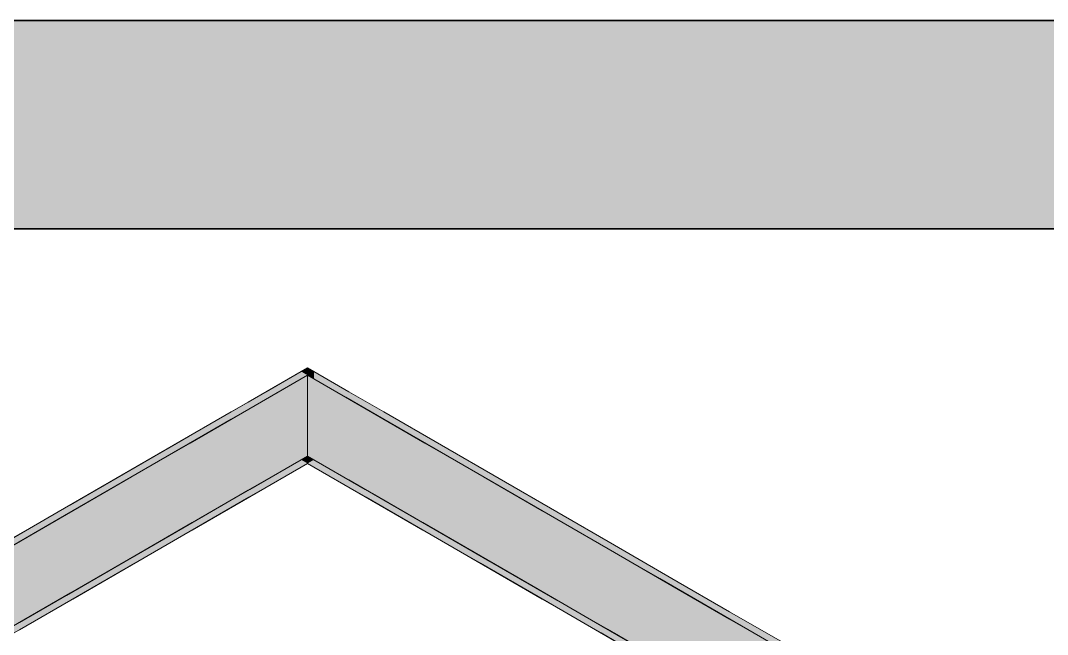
# Model space of a CAD drawing. Header units: metres. Extents: x 349021 to 349543, y 9281040 to 9281959.
# Drawn here: x 349207.151 to 349207.5948, y 9281045.1449 to 9281045.41 of the extents above; entities that cross this region are included whole.
import ezdxf

# ---------------------------------------------------------------- set-up
doc = ezdxf.new("R2010")
doc.units = ezdxf.units.M
doc.header["$LTSCALE"] = 0.25
for name, color, linetype, lineweight in [('ISO-3D', 7, 'CONTINUOUS', 13), ('ISO-3D-ARISTAS', 250, 'CONTINUOUS', 13), ('PANEL-FONDO', 5, 'CONTINUOUS', 13)]:
    doc.layers.add(name, color=color, linetype=linetype, lineweight=lineweight)
doc.layers.add('PANEL', color=5, linetype='CONTINUOUS', lineweight=35, true_color=0x1f4e79)

msp = doc.modelspace()

# ---------------------------------------------------------------- linework, layer by layer
at = {"layer": 'ISO-3D', "true_color": 0x22252b}
for points in [[(349207.275, 9281045.25682), (349207.2494, 9281045.24204), (349207.275, 9281045.26), (349207.2494, 9281045.24522)], [(349207.275, 9281045.23936), (349207.2494, 9281045.22458), (349207.275, 9281045.25682), (349207.2494, 9281045.24204)], [(349207.275, 9281045.23777), (349207.24963, 9281045.22313), (349207.275, 9281045.25682), (349207.24963, 9281045.24218)], [(349207.2494, 9281045.24204), (349207.22379, 9281045.22726), (349207.2494, 9281045.24522), (349207.22379, 9281045.23043)], [(349207.2494, 9281045.22458), (349207.22379, 9281045.2098), (349207.2494, 9281045.24204), (349207.22379, 9281045.22726)], [(349207.24963, 9281045.22313), (349207.22427, 9281045.20849), (349207.24963, 9281045.24218), (349207.22427, 9281045.22754)], [(349207.275, 9281045.2219), (349207.2494, 9281045.20712), (349207.275, 9281045.23936), (349207.2494, 9281045.22458)], [(349207.275, 9281045.21872), (349207.24963, 9281045.20408), (349207.275, 9281045.23777), (349207.24963, 9281045.22313)], [(349207.22379, 9281045.22726), (349207.19819, 9281045.21248), (349207.22379, 9281045.23043), (349207.19819, 9281045.21565)], [(349207.22379, 9281045.2098), (349207.19819, 9281045.19501), (349207.22379, 9281045.22726), (349207.19819, 9281045.21248)], [(349207.22427, 9281045.20849), (349207.1989, 9281045.19384), (349207.22427, 9281045.22754), (349207.1989, 9281045.21289)], [(349207.2494, 9281045.20712), (349207.22379, 9281045.19233), (349207.2494, 9281045.22458), (349207.22379, 9281045.2098)], [(349207.24963, 9281045.20408), (349207.22427, 9281045.18944), (349207.24963, 9281045.22313), (349207.22427, 9281045.20849)], [(349207.275, 9281045.21872), (349207.2501, 9281045.20435), (349207.275, 9281045.2219), (349207.2501, 9281045.20752)], [(349207.19819, 9281045.21248), (349207.17258, 9281045.19769), (349207.19819, 9281045.21565), (349207.17258, 9281045.20087)], [(349207.19819, 9281045.19501), (349207.17258, 9281045.18023), (349207.19819, 9281045.21248), (349207.17258, 9281045.19769)], [(349207.1989, 9281045.19384), (349207.17354, 9281045.1792), (349207.1989, 9281045.21289), (349207.17354, 9281045.19825)], [(349207.22379, 9281045.19233), (349207.19819, 9281045.17755), (349207.22379, 9281045.2098), (349207.19819, 9281045.19501)], [(349207.22427, 9281045.18944), (349207.1989, 9281045.17479), (349207.22427, 9281045.20849), (349207.1989, 9281045.19384)], [(349207.2501, 9281045.20435), (349207.2252, 9281045.18997), (349207.2501, 9281045.20752), (349207.2252, 9281045.19315)], [(349207.17258, 9281045.19769), (349207.14698, 9281045.18291), (349207.17258, 9281045.20087), (349207.14698, 9281045.18609)], [(349207.17258, 9281045.18023), (349207.14698, 9281045.16545), (349207.17258, 9281045.19769), (349207.14698, 9281045.18291)], [(349207.17354, 9281045.1792), (349207.14817, 9281045.16455), (349207.17354, 9281045.19825), (349207.14817, 9281045.1836)], [(349207.19819, 9281045.17755), (349207.17258, 9281045.16277), (349207.19819, 9281045.19501), (349207.17258, 9281045.18023)], [(349207.1989, 9281045.17479), (349207.17354, 9281045.16015), (349207.1989, 9281045.19384), (349207.17354, 9281045.1792)], [(349207.2252, 9281045.18997), (349207.2003, 9281045.1756), (349207.2252, 9281045.19315), (349207.2003, 9281045.17877)], [(349207.17258, 9281045.16277), (349207.14698, 9281045.14799), (349207.17258, 9281045.18023), (349207.14698, 9281045.16545)], [(349207.17354, 9281045.16015), (349207.14817, 9281045.1455), (349207.17354, 9281045.1792), (349207.14817, 9281045.16455)], [(349207.2003, 9281045.1756), (349207.1754, 9281045.16122), (349207.2003, 9281045.17877), (349207.1754, 9281045.1644)], [(349207.1754, 9281045.16122), (349207.1505, 9281045.14684), (349207.1754, 9281045.1644), (349207.1505, 9281045.15002)]]:
    msp.add_solid(points, dxfattribs=at)
at = {"layer": 'ISO-3D', "true_color": 0x2b2e35}
for points in [[(349207.275, 9281045.25682), (349207.25988, 9281045.24809), (349207.27225, 9281045.25841), (349207.25713, 9281045.24968)], [(349207.27775, 9281045.25841), (349207.275, 9281045.25682), (349207.275, 9281045.26), (349207.27225, 9281045.25841)], [(349207.29287, 9281045.24968), (349207.29012, 9281045.24809), (349207.27775, 9281045.25841), (349207.275, 9281045.25682)], [(349207.2915, 9281045.2473), (349207.275, 9281045.23777), (349207.275, 9281045.25682), (349207.2585, 9281045.2473)], [(349207.29012, 9281045.24809), (349207.275, 9281045.23936), (349207.275, 9281045.25682), (349207.25988, 9281045.24809)], [(349207.25988, 9281045.24809), (349207.24475, 9281045.23936), (349207.25713, 9281045.24968), (349207.242, 9281045.24095)], [(349207.275, 9281045.23936), (349207.25988, 9281045.23063), (349207.25988, 9281045.24809), (349207.24475, 9281045.23936)], [(349207.30525, 9281045.23936), (349207.29012, 9281045.23063), (349207.29012, 9281045.24809), (349207.275, 9281045.23936)], [(349207.308, 9281045.24095), (349207.30525, 9281045.23936), (349207.29287, 9281045.24968), (349207.29012, 9281045.24809)], [(349207.275, 9281045.23777), (349207.2585, 9281045.22825), (349207.2585, 9281045.2473), (349207.242, 9281045.23777)], [(349207.308, 9281045.23777), (349207.2915, 9281045.22825), (349207.2915, 9281045.2473), (349207.275, 9281045.23777)], [(349207.24475, 9281045.23936), (349207.21985, 9281045.22499), (349207.242, 9281045.24095), (349207.2171, 9281045.22657)], [(349207.25988, 9281045.23063), (349207.23498, 9281045.21626), (349207.24475, 9281045.23936), (349207.21985, 9281045.22499)], [(349207.29012, 9281045.23063), (349207.275, 9281045.2219), (349207.275, 9281045.23936), (349207.25988, 9281045.23063)], [(349207.33015, 9281045.22499), (349207.31502, 9281045.21626), (349207.30525, 9281045.23936), (349207.29012, 9281045.23063)], [(349207.3329, 9281045.22657), (349207.33015, 9281045.22499), (349207.308, 9281045.24095), (349207.30525, 9281045.23936)], [(349207.2585, 9281045.22825), (349207.2336, 9281045.21387), (349207.242, 9281045.23777), (349207.2171, 9281045.2234)], [(349207.2915, 9281045.22825), (349207.275, 9281045.21872), (349207.275, 9281045.23777), (349207.2585, 9281045.22825)], [(349207.3329, 9281045.2234), (349207.3164, 9281045.21387), (349207.308, 9281045.23777), (349207.2915, 9281045.22825)], [(349207.275, 9281045.2219), (349207.2501, 9281045.20752), (349207.25988, 9281045.23063), (349207.23498, 9281045.21626)], [(349207.31502, 9281045.21626), (349207.2999, 9281045.20752), (349207.29012, 9281045.23063), (349207.275, 9281045.2219)], [(349207.21985, 9281045.22499), (349207.19495, 9281045.21061), (349207.2171, 9281045.22657), (349207.1922, 9281045.2122)], [(349207.275, 9281045.21872), (349207.2501, 9281045.20435), (349207.2585, 9281045.22825), (349207.2336, 9281045.21387)], [(349207.3164, 9281045.21387), (349207.2999, 9281045.20435), (349207.2915, 9281045.22825), (349207.275, 9281045.21872)], [(349207.3578, 9281045.2122), (349207.35505, 9281045.21061), (349207.3329, 9281045.22657), (349207.33015, 9281045.22499)], [(349207.2336, 9281045.21387), (349207.2087, 9281045.1995), (349207.2171, 9281045.2234), (349207.1922, 9281045.20902)], [(349207.23498, 9281045.21626), (349207.21008, 9281045.20188), (349207.21985, 9281045.22499), (349207.19495, 9281045.21061)], [(349207.27775, 9281045.22031), (349207.275, 9281045.21872), (349207.275, 9281045.2219), (349207.27225, 9281045.22031)], [(349207.35505, 9281045.21061), (349207.33992, 9281045.20188), (349207.33015, 9281045.22499), (349207.31502, 9281045.21626)], [(349207.3578, 9281045.20902), (349207.3413, 9281045.1995), (349207.3329, 9281045.2234), (349207.3164, 9281045.21387)], [(349207.275, 9281045.21872), (349207.24963, 9281045.20408), (349207.27225, 9281045.22031), (349207.24689, 9281045.20567)], [(349207.30311, 9281045.20567), (349207.30037, 9281045.20408), (349207.27775, 9281045.22031), (349207.275, 9281045.21872)], [(349207.2501, 9281045.20435), (349207.2252, 9281045.18997), (349207.2336, 9281045.21387), (349207.2087, 9281045.1995)], [(349207.2501, 9281045.20752), (349207.2252, 9281045.19315), (349207.23498, 9281045.21626), (349207.21008, 9281045.20188)], [(349207.33992, 9281045.20188), (349207.3248, 9281045.19315), (349207.31502, 9281045.21626), (349207.2999, 9281045.20752)], [(349207.3413, 9281045.1995), (349207.3248, 9281045.18997), (349207.3164, 9281045.21387), (349207.2999, 9281045.20435)], [(349207.19495, 9281045.21061), (349207.17005, 9281045.19623), (349207.1922, 9281045.2122), (349207.1673, 9281045.19782)], [(349207.2087, 9281045.1995), (349207.1838, 9281045.18512), (349207.1922, 9281045.20902), (349207.1673, 9281045.19465)], [(349207.21008, 9281045.20188), (349207.18518, 9281045.1875), (349207.19495, 9281045.21061), (349207.17005, 9281045.19623)], [(349207.37995, 9281045.19623), (349207.36482, 9281045.1875), (349207.35505, 9281045.21061), (349207.33992, 9281045.20188)], [(349207.3827, 9281045.19465), (349207.3662, 9281045.18512), (349207.3578, 9281045.20902), (349207.3413, 9281045.1995)], [(349207.3827, 9281045.19782), (349207.37995, 9281045.19623), (349207.3578, 9281045.2122), (349207.35505, 9281045.21061)], [(349207.24963, 9281045.20408), (349207.22427, 9281045.18944), (349207.24689, 9281045.20567), (349207.22152, 9281045.19102)], [(349207.32848, 9281045.19102), (349207.32573, 9281045.18944), (349207.30311, 9281045.20567), (349207.30037, 9281045.20408)], [(349207.2252, 9281045.18997), (349207.2003, 9281045.1756), (349207.2087, 9281045.1995), (349207.1838, 9281045.18512)], [(349207.2252, 9281045.19315), (349207.2003, 9281045.17877), (349207.21008, 9281045.20188), (349207.18518, 9281045.1875)], [(349207.36482, 9281045.1875), (349207.3497, 9281045.17877), (349207.33992, 9281045.20188), (349207.3248, 9281045.19315)], [(349207.3662, 9281045.18512), (349207.3497, 9281045.1756), (349207.3413, 9281045.1995), (349207.3248, 9281045.18997)], [(349207.17005, 9281045.19623), (349207.14515, 9281045.18186), (349207.1673, 9281045.19782), (349207.1424, 9281045.18345)], [(349207.18518, 9281045.1875), (349207.16028, 9281045.17313), (349207.17005, 9281045.19623), (349207.14515, 9281045.18186)], [(349207.40485, 9281045.18186), (349207.38972, 9281045.17313), (349207.37995, 9281045.19623), (349207.36482, 9281045.1875)], [(349207.4076, 9281045.18345), (349207.40485, 9281045.18186), (349207.3827, 9281045.19782), (349207.37995, 9281045.19623)], [(349207.1838, 9281045.18512), (349207.1589, 9281045.17075), (349207.1673, 9281045.19465), (349207.1424, 9281045.18027)], [(349207.22427, 9281045.18944), (349207.1989, 9281045.17479), (349207.22152, 9281045.19102), (349207.19615, 9281045.17638)], [(349207.35385, 9281045.17638), (349207.3511, 9281045.17479), (349207.32848, 9281045.19102), (349207.32573, 9281045.18944)], [(349207.4076, 9281045.18027), (349207.3911, 9281045.17075), (349207.3827, 9281045.19465), (349207.3662, 9281045.18512)], [(349207.2003, 9281045.17877), (349207.1754, 9281045.1644), (349207.18518, 9281045.1875), (349207.16028, 9281045.17313)], [(349207.38972, 9281045.17313), (349207.3746, 9281045.1644), (349207.36482, 9281045.1875), (349207.3497, 9281045.17877)], [(349207.16028, 9281045.17313), (349207.13538, 9281045.15875), (349207.14515, 9281045.18186), (349207.12025, 9281045.16748)], [(349207.2003, 9281045.1756), (349207.1754, 9281045.16122), (349207.1838, 9281045.18512), (349207.1589, 9281045.17075)], [(349207.3911, 9281045.17075), (349207.3746, 9281045.16122), (349207.3662, 9281045.18512), (349207.3497, 9281045.1756)], [(349207.42975, 9281045.16748), (349207.41462, 9281045.15875), (349207.40485, 9281045.18186), (349207.38972, 9281045.17313)], [(349207.4325, 9281045.16907), (349207.42975, 9281045.16748), (349207.4076, 9281045.18345), (349207.40485, 9281045.18186)], [(349207.1589, 9281045.17075), (349207.134, 9281045.15637), (349207.1424, 9281045.18027), (349207.1175, 9281045.16589)], [(349207.4325, 9281045.16589), (349207.416, 9281045.15637), (349207.4076, 9281045.18027), (349207.3911, 9281045.17075)], [(349207.1754, 9281045.1644), (349207.1505, 9281045.15002), (349207.16028, 9281045.17313), (349207.13538, 9281045.15875)], [(349207.1989, 9281045.17479), (349207.17354, 9281045.16015), (349207.19615, 9281045.17638), (349207.17079, 9281045.16173)], [(349207.37921, 9281045.16173), (349207.37646, 9281045.16015), (349207.35385, 9281045.17638), (349207.3511, 9281045.17479)], [(349207.41462, 9281045.15875), (349207.3995, 9281045.15002), (349207.38972, 9281045.17313), (349207.3746, 9281045.1644)], [(349207.1754, 9281045.16122), (349207.1505, 9281045.14684), (349207.1589, 9281045.17075), (349207.134, 9281045.15637)], [(349207.416, 9281045.15637), (349207.3995, 9281045.14684), (349207.3911, 9281045.17075), (349207.3746, 9281045.16122)], [(349207.4574, 9281045.15469), (349207.45465, 9281045.15311), (349207.4325, 9281045.16907), (349207.42975, 9281045.16748)], [(349207.45465, 9281045.15311), (349207.43952, 9281045.14437), (349207.42975, 9281045.16748), (349207.41462, 9281045.15875)], [(349207.4574, 9281045.15152), (349207.4409, 9281045.14199), (349207.4325, 9281045.16589), (349207.416, 9281045.15637)], [(349207.17354, 9281045.16015), (349207.14817, 9281045.1455), (349207.17079, 9281045.16173), (349207.14542, 9281045.14709)], [(349207.40458, 9281045.14709), (349207.40183, 9281045.1455), (349207.37921, 9281045.16173), (349207.37646, 9281045.16015)], [(349207.43952, 9281045.14437), (349207.4244, 9281045.13564), (349207.41462, 9281045.15875), (349207.3995, 9281045.15002)], [(349207.4409, 9281045.14199), (349207.4244, 9281045.13247), (349207.416, 9281045.15637), (349207.3995, 9281045.14684)], [(349207.47955, 9281045.13873), (349207.46443, 9281045.13), (349207.45465, 9281045.15311), (349207.43952, 9281045.14437)], [(349207.4823, 9281045.13714), (349207.4658, 9281045.12762), (349207.4574, 9281045.15152), (349207.4409, 9281045.14199)], [(349207.4823, 9281045.14032), (349207.47955, 9281045.13873), (349207.4574, 9281045.15469), (349207.45465, 9281045.15311)], [(349207.42994, 9281045.13245), (349207.42719, 9281045.13086), (349207.40458, 9281045.14709), (349207.40183, 9281045.1455)]]:
    msp.add_solid(points, dxfattribs=at)
at = {"layer": 'ISO-3D', "true_color": 0x262a30}
for points in [[(349207.27775, 9281045.25524), (349207.275, 9281045.25682), (349207.27775, 9281045.25841), (349207.275, 9281045.26)], [(349207.29287, 9281045.24651), (349207.27775, 9281045.25524), (349207.29287, 9281045.24968), (349207.27775, 9281045.25841)], [(349207.27775, 9281045.23777), (349207.275, 9281045.23936), (349207.27775, 9281045.25524), (349207.275, 9281045.25682)], [(349207.30037, 9281045.22313), (349207.275, 9281045.23777), (349207.30037, 9281045.24218), (349207.275, 9281045.25682)], [(349207.29287, 9281045.22904), (349207.27775, 9281045.23777), (349207.29287, 9281045.24651), (349207.27775, 9281045.25524)], [(349207.308, 9281045.23777), (349207.29287, 9281045.24651), (349207.308, 9281045.24095), (349207.29287, 9281045.24968)], [(349207.308, 9281045.22031), (349207.29287, 9281045.22904), (349207.308, 9281045.23777), (349207.29287, 9281045.24651)], [(349207.27775, 9281045.22031), (349207.275, 9281045.2219), (349207.27775, 9281045.23777), (349207.275, 9281045.23936)], [(349207.32573, 9281045.20849), (349207.30037, 9281045.22313), (349207.32573, 9281045.22754), (349207.30037, 9281045.24218)], [(349207.3329, 9281045.2234), (349207.308, 9281045.23777), (349207.3329, 9281045.22657), (349207.308, 9281045.24095)], [(349207.30037, 9281045.20408), (349207.275, 9281045.21872), (349207.30037, 9281045.22313), (349207.275, 9281045.23777)], [(349207.29287, 9281045.21158), (349207.27775, 9281045.22031), (349207.29287, 9281045.22904), (349207.27775, 9281045.23777)], [(349207.3329, 9281045.20594), (349207.308, 9281045.22031), (349207.3329, 9281045.2234), (349207.308, 9281045.23777)], [(349207.308, 9281045.20285), (349207.29287, 9281045.21158), (349207.308, 9281045.22031), (349207.29287, 9281045.22904)], [(349207.3511, 9281045.19384), (349207.32573, 9281045.20849), (349207.3511, 9281045.21289), (349207.32573, 9281045.22754)], [(349207.3578, 9281045.20902), (349207.3329, 9281045.2234), (349207.3578, 9281045.2122), (349207.3329, 9281045.22657)], [(349207.2999, 9281045.20435), (349207.275, 9281045.21872), (349207.2999, 9281045.20752), (349207.275, 9281045.2219)], [(349207.32573, 9281045.18944), (349207.30037, 9281045.20408), (349207.32573, 9281045.20849), (349207.30037, 9281045.22313)], [(349207.3578, 9281045.19156), (349207.3329, 9281045.20594), (349207.3578, 9281045.20902), (349207.3329, 9281045.2234)], [(349207.3329, 9281045.18847), (349207.308, 9281045.20285), (349207.3329, 9281045.20594), (349207.308, 9281045.22031)], [(349207.37646, 9281045.1792), (349207.3511, 9281045.19384), (349207.37646, 9281045.19825), (349207.3511, 9281045.21289)], [(349207.3511, 9281045.17479), (349207.32573, 9281045.18944), (349207.3511, 9281045.19384), (349207.32573, 9281045.20849)], [(349207.3827, 9281045.19465), (349207.3578, 9281045.20902), (349207.3827, 9281045.19782), (349207.3578, 9281045.2122)], [(349207.3827, 9281045.17718), (349207.3578, 9281045.19156), (349207.3827, 9281045.19465), (349207.3578, 9281045.20902)], [(349207.3248, 9281045.18997), (349207.2999, 9281045.20435), (349207.3248, 9281045.19315), (349207.2999, 9281045.20752)], [(349207.3578, 9281045.1741), (349207.3329, 9281045.18847), (349207.3578, 9281045.19156), (349207.3329, 9281045.20594)], [(349207.40183, 9281045.16455), (349207.37646, 9281045.1792), (349207.40183, 9281045.1836), (349207.37646, 9281045.19825)], [(349207.4076, 9281045.18027), (349207.3827, 9281045.19465), (349207.4076, 9281045.18345), (349207.3827, 9281045.19782)], [(349207.3497, 9281045.1756), (349207.3248, 9281045.18997), (349207.3497, 9281045.17877), (349207.3248, 9281045.19315)], [(349207.37646, 9281045.16015), (349207.3511, 9281045.17479), (349207.37646, 9281045.1792), (349207.3511, 9281045.19384)], [(349207.3827, 9281045.15972), (349207.3578, 9281045.1741), (349207.3827, 9281045.17718), (349207.3578, 9281045.19156)], [(349207.4076, 9281045.16281), (349207.3827, 9281045.17718), (349207.4076, 9281045.18027), (349207.3827, 9281045.19465)], [(349207.42719, 9281045.14991), (349207.40183, 9281045.16455), (349207.42719, 9281045.16896), (349207.40183, 9281045.1836)], [(349207.4325, 9281045.16589), (349207.4076, 9281045.18027), (349207.4325, 9281045.16907), (349207.4076, 9281045.18345)], [(349207.3746, 9281045.16122), (349207.3497, 9281045.1756), (349207.3746, 9281045.1644), (349207.3497, 9281045.17877)], [(349207.40183, 9281045.1455), (349207.37646, 9281045.16015), (349207.40183, 9281045.16455), (349207.37646, 9281045.1792)], [(349207.4076, 9281045.14535), (349207.3827, 9281045.15972), (349207.4076, 9281045.16281), (349207.3827, 9281045.17718)], [(349207.4325, 9281045.14843), (349207.4076, 9281045.16281), (349207.4325, 9281045.16589), (349207.4076, 9281045.18027)], [(349207.45256, 9281045.13526), (349207.42719, 9281045.14991), (349207.45256, 9281045.15431), (349207.42719, 9281045.16896)], [(349207.4574, 9281045.15152), (349207.4325, 9281045.16589), (349207.4574, 9281045.15469), (349207.4325, 9281045.16907)], [(349207.3995, 9281045.14684), (349207.3746, 9281045.16122), (349207.3995, 9281045.15002), (349207.3746, 9281045.1644)], [(349207.42719, 9281045.13086), (349207.40183, 9281045.1455), (349207.42719, 9281045.14991), (349207.40183, 9281045.16455)], [(349207.4574, 9281045.13406), (349207.4325, 9281045.14843), (349207.4574, 9281045.15152), (349207.4325, 9281045.16589)], [(349207.4325, 9281045.13097), (349207.4076, 9281045.14535), (349207.4325, 9281045.14843), (349207.4076, 9281045.16281)], [(349207.47792, 9281045.12062), (349207.45256, 9281045.13526), (349207.47792, 9281045.13967), (349207.45256, 9281045.15431)], [(349207.4823, 9281045.13714), (349207.4574, 9281045.15152), (349207.4823, 9281045.14032), (349207.4574, 9281045.15469)], [(349207.4823, 9281045.11968), (349207.4574, 9281045.13406), (349207.4823, 9281045.13714), (349207.4574, 9281045.15152)], [(349207.4244, 9281045.13247), (349207.3995, 9281045.14684), (349207.4244, 9281045.13564), (349207.3995, 9281045.15002)], [(349207.45256, 9281045.11621), (349207.42719, 9281045.13086), (349207.45256, 9281045.13526), (349207.42719, 9281045.14991)], [(349207.4574, 9281045.11659), (349207.4325, 9281045.13097), (349207.4574, 9281045.13406), (349207.4325, 9281045.14843)]]:
    msp.add_solid(points, dxfattribs=at)
at = {"layer": 'ISO-3D-ARISTAS', "color": 250}
for p, q in [((349207.2494, 9281045.24522), (349207.275, 9281045.26)), ((349207.25713, 9281045.24968), (349207.27225, 9281045.25841)), ((349207.27225, 9281045.25841), (349207.275, 9281045.26)), ((349207.275, 9281045.25682), (349207.275, 9281045.26)), ((349207.275, 9281045.26), (349207.27775, 9281045.25841)), ((349207.275, 9281045.26), (349207.27775, 9281045.25841)), ((349207.275, 9281045.26), (349207.275, 9281045.25682)), ((349207.27775, 9281045.25841), (349207.29287, 9281045.24968)), ((349207.27775, 9281045.25841), (349207.29287, 9281045.24968)), ((349207.24963, 9281045.24218), (349207.275, 9281045.25682)), ((349207.2585, 9281045.2473), (349207.275, 9281045.25682)), ((349207.275, 9281045.23936), (349207.275, 9281045.25682)), ((349207.275, 9281045.25682), (349207.275, 9281045.23936)), ((349207.275, 9281045.23777), (349207.275, 9281045.25682)), ((349207.275, 9281045.25682), (349207.30037, 9281045.24218)), ((349207.275, 9281045.25682), (349207.275, 9281045.23777)), ((349207.275, 9281045.25682), (349207.2915, 9281045.2473)), ((349207.242, 9281045.24095), (349207.25713, 9281045.24968)), ((349207.29287, 9281045.24968), (349207.308, 9281045.24095)), ((349207.29287, 9281045.24968), (349207.308, 9281045.24095)), ((349207.22379, 9281045.23043), (349207.2494, 9281045.24522)), ((349207.242, 9281045.23777), (349207.2585, 9281045.2473)), ((349207.2915, 9281045.2473), (349207.308, 9281045.23777)), ((349207.2171, 9281045.22657), (349207.242, 9281045.24095)), ((349207.22427, 9281045.22754), (349207.24963, 9281045.24218)), ((349207.275, 9281045.2219), (349207.275, 9281045.23936)), ((349207.275, 9281045.23936), (349207.275, 9281045.2219)), ((349207.30037, 9281045.24218), (349207.32573, 9281045.22754)), ((349207.308, 9281045.24095), (349207.3329, 9281045.22657)), ((349207.308, 9281045.24095), (349207.3329, 9281045.22657)), ((349207.2171, 9281045.2234), (349207.242, 9281045.23777)), ((349207.275, 9281045.21872), (349207.275, 9281045.23777)), ((349207.275, 9281045.23777), (349207.275, 9281045.21872)), ((349207.308, 9281045.23777), (349207.3329, 9281045.2234)), ((349207.19819, 9281045.21565), (349207.22379, 9281045.23043)), ((349207.1922, 9281045.2122), (349207.2171, 9281045.22657)), ((349207.1989, 9281045.21289), (349207.22427, 9281045.22754)), ((349207.32573, 9281045.22754), (349207.3511, 9281045.21289)), ((349207.3329, 9281045.22657), (349207.3578, 9281045.2122)), ((349207.3329, 9281045.22657), (349207.3578, 9281045.2122)), ((349207.1922, 9281045.20902), (349207.2171, 9281045.2234)), ((349207.275, 9281045.2219), (349207.2494, 9281045.20712)), ((349207.275, 9281045.2219), (349207.2501, 9281045.20752)), ((349207.2501, 9281045.20752), (349207.275, 9281045.2219)), ((349207.27225, 9281045.22031), (349207.275, 9281045.2219)), ((349207.275, 9281045.2219), (349207.27775, 9281045.22031)), ((349207.27775, 9281045.22031), (349207.275, 9281045.2219)), ((349207.2999, 9281045.20752), (349207.275, 9281045.2219)), ((349207.275, 9281045.2219), (349207.275, 9281045.21872)), ((349207.275, 9281045.21872), (349207.275, 9281045.2219)), ((349207.275, 9281045.2219), (349207.2999, 9281045.20752)), ((349207.3329, 9281045.2234), (349207.3578, 9281045.20902)), ((349207.24689, 9281045.20567), (349207.27225, 9281045.22031)), ((349207.275, 9281045.21872), (349207.24963, 9281045.20408)), ((349207.275, 9281045.21872), (349207.24963, 9281045.20408)), ((349207.275, 9281045.21872), (349207.2501, 9281045.20435)), ((349207.275, 9281045.21872), (349207.2501, 9281045.20435)), ((349207.30037, 9281045.20408), (349207.275, 9281045.21872)), ((349207.30037, 9281045.20408), (349207.275, 9281045.21872)), ((349207.2999, 9281045.20435), (349207.275, 9281045.21872)), ((349207.2999, 9281045.20435), (349207.275, 9281045.21872)), ((349207.27775, 9281045.22031), (349207.30311, 9281045.20567)), ((349207.29287, 9281045.21158), (349207.27775, 9281045.22031)), ((349207.17258, 9281045.20087), (349207.19819, 9281045.21565)), ((349207.17354, 9281045.19825), (349207.1989, 9281045.21289)), ((349207.3511, 9281045.21289), (349207.37646, 9281045.19825)), ((349207.1673, 9281045.19782), (349207.1922, 9281045.2122)), ((349207.1673, 9281045.19465), (349207.1922, 9281045.20902)), ((349207.308, 9281045.20285), (349207.29287, 9281045.21158)), ((349207.3578, 9281045.2122), (349207.3827, 9281045.19782)), ((349207.3578, 9281045.2122), (349207.3827, 9281045.19782)), ((349207.3578, 9281045.20902), (349207.3827, 9281045.19465)), ((349207.22152, 9281045.19102), (349207.24689, 9281045.20567)), ((349207.2494, 9281045.20712), (349207.22379, 9281045.19233)), ((349207.24963, 9281045.20408), (349207.22427, 9281045.18944)), ((349207.24963, 9281045.20408), (349207.22427, 9281045.18944)), ((349207.2501, 9281045.20752), (349207.2252, 9281045.19315)), ((349207.2252, 9281045.19315), (349207.2501, 9281045.20752)), ((349207.2501, 9281045.20435), (349207.2252, 9281045.18997)), ((349207.2501, 9281045.20435), (349207.2252, 9281045.18997)), ((349207.3248, 9281045.19315), (349207.2999, 9281045.20752)), ((349207.2999, 9281045.20752), (349207.3248, 9281045.19315)), ((349207.3248, 9281045.18997), (349207.2999, 9281045.20435)), ((349207.3248, 9281045.18997), (349207.2999, 9281045.20435)), ((349207.32573, 9281045.18944), (349207.30037, 9281045.20408)), ((349207.32573, 9281045.18944), (349207.30037, 9281045.20408)), ((349207.30311, 9281045.20567), (349207.32848, 9281045.19102)), ((349207.14698, 9281045.18609), (349207.17258, 9281045.20087)), ((349207.3329, 9281045.18847), (349207.308, 9281045.20285)), ((349207.1424, 9281045.18345), (349207.1673, 9281045.19782)), ((349207.14817, 9281045.1836), (349207.17354, 9281045.19825)), ((349207.37646, 9281045.19825), (349207.40183, 9281045.1836)), ((349207.3827, 9281045.19782), (349207.4076, 9281045.18345)), ((349207.3827, 9281045.19782), (349207.4076, 9281045.18345)), ((349207.1424, 9281045.18027), (349207.1673, 9281045.19465)), ((349207.19615, 9281045.17638), (349207.22152, 9281045.19102)), ((349207.22379, 9281045.19233), (349207.19819, 9281045.17755)), ((349207.2252, 9281045.19315), (349207.2003, 9281045.17877)), ((349207.2003, 9281045.17877), (349207.2252, 9281045.19315)), ((349207.3497, 9281045.17877), (349207.3248, 9281045.19315)), ((349207.3248, 9281045.19315), (349207.3497, 9281045.17877)), ((349207.32848, 9281045.19102), (349207.35385, 9281045.17638)), ((349207.3827, 9281045.19465), (349207.4076, 9281045.18027)), ((349207.22427, 9281045.18944), (349207.1989, 9281045.17479)), ((349207.22427, 9281045.18944), (349207.1989, 9281045.17479)), ((349207.2252, 9281045.18997), (349207.2003, 9281045.1756)), ((349207.2252, 9281045.18997), (349207.2003, 9281045.1756)), ((349207.3497, 9281045.1756), (349207.3248, 9281045.18997)), ((349207.3497, 9281045.1756), (349207.3248, 9281045.18997)), ((349207.3511, 9281045.17479), (349207.32573, 9281045.18944)), ((349207.3511, 9281045.17479), (349207.32573, 9281045.18944)), ((349207.3578, 9281045.1741), (349207.3329, 9281045.18847)), ((349207.40183, 9281045.1836), (349207.42719, 9281045.16896)), ((349207.4076, 9281045.18345), (349207.4325, 9281045.16907)), ((349207.4076, 9281045.18345), (349207.4325, 9281045.16907)), ((349207.19819, 9281045.17755), (349207.17258, 9281045.16277)), ((349207.2003, 9281045.17877), (349207.1754, 9281045.1644)), ((349207.1754, 9281045.1644), (349207.2003, 9281045.17877)), ((349207.3746, 9281045.1644), (349207.3497, 9281045.17877)), ((349207.3497, 9281045.17877), (349207.3746, 9281045.1644)), ((349207.4076, 9281045.18027), (349207.4325, 9281045.16589)), ((349207.17079, 9281045.16173), (349207.19615, 9281045.17638)), ((349207.1989, 9281045.17479), (349207.17354, 9281045.16015)), ((349207.1989, 9281045.17479), (349207.17354, 9281045.16015)), ((349207.2003, 9281045.1756), (349207.1754, 9281045.16122)), ((349207.2003, 9281045.1756), (349207.1754, 9281045.16122)), ((349207.3746, 9281045.16122), (349207.3497, 9281045.1756)), ((349207.3746, 9281045.16122), (349207.3497, 9281045.1756)), ((349207.37646, 9281045.16015), (349207.3511, 9281045.17479)), ((349207.37646, 9281045.16015), (349207.3511, 9281045.17479)), ((349207.35385, 9281045.17638), (349207.37921, 9281045.16173)), ((349207.3827, 9281045.15972), (349207.3578, 9281045.1741)), ((349207.42719, 9281045.16896), (349207.45256, 9281045.15431)), ((349207.4325, 9281045.16907), (349207.4574, 9281045.15469)), ((349207.4325, 9281045.16907), (349207.4574, 9281045.15469)), ((349207.1754, 9281045.1644), (349207.1505, 9281045.15002)), ((349207.1505, 9281045.15002), (349207.1754, 9281045.1644)), ((349207.3995, 9281045.15002), (349207.3746, 9281045.1644)), ((349207.3746, 9281045.1644), (349207.3995, 9281045.15002)), ((349207.4325, 9281045.16589), (349207.4574, 9281045.15152)), ((349207.14542, 9281045.14709), (349207.17079, 9281045.16173)), ((349207.17258, 9281045.16277), (349207.14698, 9281045.14799)), ((349207.17354, 9281045.16015), (349207.14817, 9281045.1455)), ((349207.17354, 9281045.16015), (349207.14817, 9281045.1455)), ((349207.1754, 9281045.16122), (349207.1505, 9281045.14684)), ((349207.1754, 9281045.16122), (349207.1505, 9281045.14684)), ((349207.3995, 9281045.14684), (349207.3746, 9281045.16122)), ((349207.3995, 9281045.14684), (349207.3746, 9281045.16122)), ((349207.40183, 9281045.1455), (349207.37646, 9281045.16015)), ((349207.40183, 9281045.1455), (349207.37646, 9281045.16015)), ((349207.37921, 9281045.16173), (349207.40458, 9281045.14709)), ((349207.4076, 9281045.14535), (349207.3827, 9281045.15972)), ((349207.45256, 9281045.15431), (349207.47792, 9281045.13967)), ((349207.4574, 9281045.15469), (349207.4823, 9281045.14032)), ((349207.4574, 9281045.15469), (349207.4823, 9281045.14032)), ((349207.4574, 9281045.15152), (349207.4823, 9281045.13714)), ((349207.4244, 9281045.13564), (349207.3995, 9281045.15002)), ((349207.3995, 9281045.15002), (349207.4244, 9281045.13564)), ((349207.4244, 9281045.13247), (349207.3995, 9281045.14684)), ((349207.4244, 9281045.13247), (349207.3995, 9281045.14684)), ((349207.40458, 9281045.14709), (349207.42994, 9281045.13245)), ((349207.42719, 9281045.13086), (349207.40183, 9281045.1455)), ((349207.42719, 9281045.13086), (349207.40183, 9281045.1455)), ((349207.4325, 9281045.13097), (349207.4076, 9281045.14535))]:
    msp.add_line(p, q, dxfattribs=at)
at = {"layer": 'PANEL'}
msp.add_line((349205.28, 9281045.32), (349209.27, 9281045.32), dxfattribs=at)
msp.add_lwpolyline([(349205.28, 9281043.22), (349209.27, 9281043.22), (349209.27, 9281045.41), (349205.28, 9281045.41)], close=True, dxfattribs=at)
at = {"layer": 'PANEL-FONDO', "true_color": 0xebf1f8}
msp.add_solid([(349205.28, 9281045.32), (349209.27, 9281045.32), (349205.28, 9281045.41), (349209.27, 9281045.41)], dxfattribs=at)

doc.saveas('drawing.dxf')
